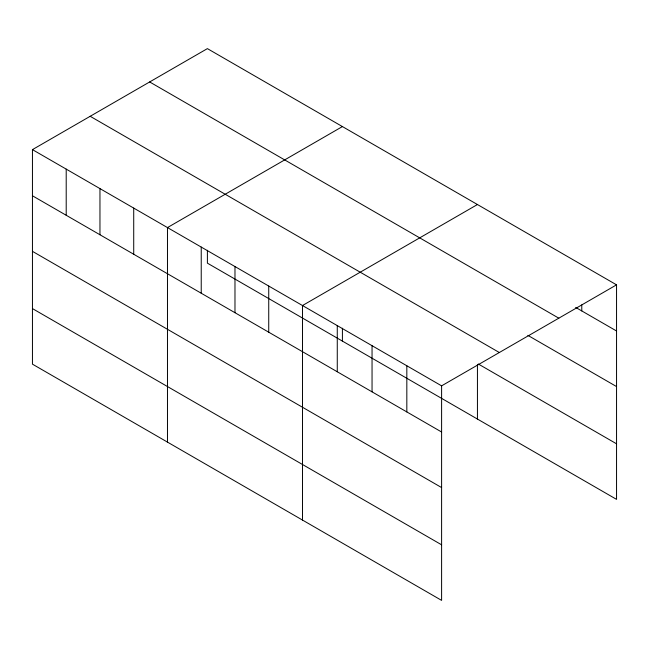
<?xml version="1.0" encoding="UTF-8"?>
<svg xmlns="http://www.w3.org/2000/svg" width="649" height="649" viewBox="0 0 649 649"><rect width="100%" height="100%" fill="white"/><g stroke="black" fill="none" stroke-linecap="round" stroke-linejoin="round"><path stroke-width="0.97" d="M32.45 149.627L441.604 385.847L441.604 600.382L32.45 364.154L32.45 149.627L207.396 48.618L616.55 284.846L616.55 499.373L207.396 263.153L207.396 250.254M342.412 126.571L167.474 227.58L167.474 442.107M477.437 204.532L302.491 305.533L302.491 520.06M441.604 385.847L616.55 284.846M575.687 307.407L616.55 330.998M149.659 81.952L558.821 318.18M527.864 335.363L616.55 386.569M90.179 116.293L499.341 352.521M478.305 364L616.55 443.811M32.45 195.779L441.604 432.007M32.45 251.341L441.604 487.569M32.45 308.591L441.604 544.811M581.772 304.9L581.772 310.92M477.437 364.487L477.437 419.059M406.826 365.768L406.826 411.928M372.047 345.69L372.047 391.842M342.412 328.207L342.412 341.106M337.269 325.611L337.269 371.763M268.735 286.047L268.735 332.199M234.979 266.552L234.979 312.713M201.231 247.066L201.231 293.218M133.718 208.086L133.718 254.246M99.962 188.599L99.962 234.76M66.206 169.113L66.206 215.265"/></g></svg>
